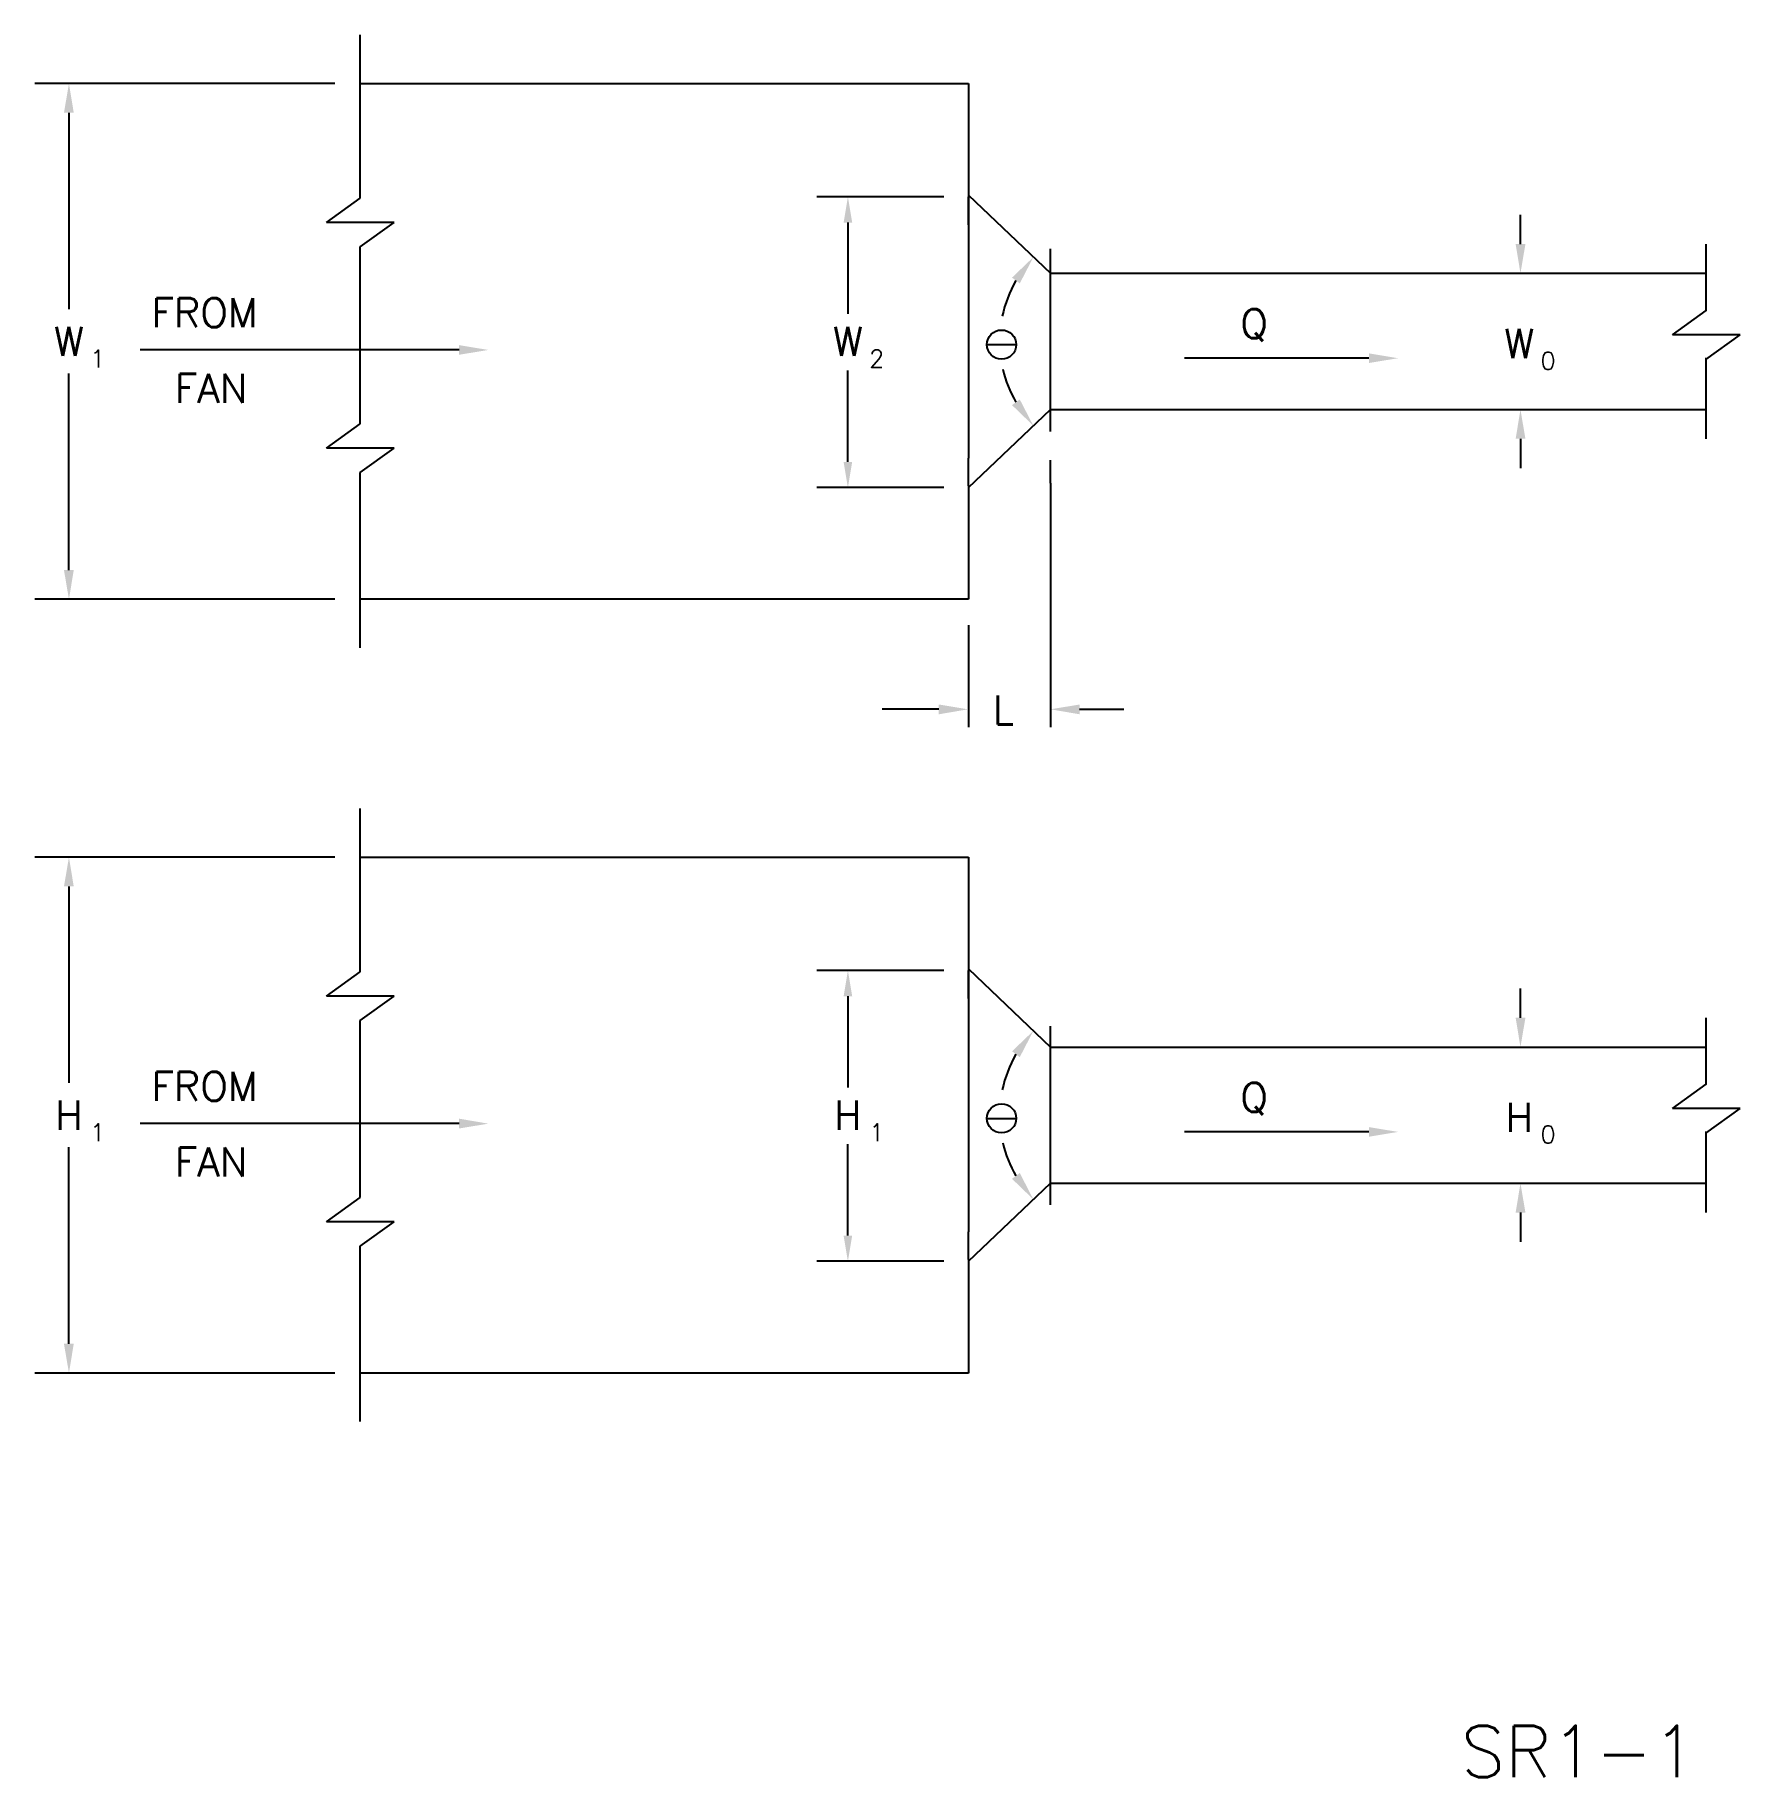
# Model space of a CAD drawing. Extents: x 2.3 to 12.2, y 0.6 to 10.7.
import ezdxf
from ezdxf.enums import TextEntityAlignment as Align

# ---------------------------------------------------------------- set-up
doc = ezdxf.new("R2010")
doc.units = 0
doc.header["$LTSCALE"] = 0.5
doc.header["$MEASUREMENT"] = 0
doc.layers.get('0').update_dxf_attribs({"linetype": 'CONTINUOUS'})
doc.layers.add('ALT', color=7, linetype='CONTINUOUS')
doc.layers.add('NUMBER', color=7, linetype='CONTINUOUS')
doc.styles.add('ROMANS', font='romans')

msp = doc.modelspace()

# ---------------------------------------------------------------- linework, layer by layer
for p, q in [((4.165, 9.768), (4.165, 10.719)), ((4.165, 10.435), (7.704, 10.435)), ((7.704, 10.435), (7.704, 9.776)), ((2.47, 10.265), (2.47, 9.122)), ((3.968, 9.626), (4.165, 9.768)), ((7.704, 9.785), (8.18, 9.331)), ((7.704, 9.776), (7.704, 8.255)), ((7.704, 9.614), (7.704, 9.776)), ((10.915, 9.501), (10.915, 9.671)), ((4.362, 9.626), (3.968, 9.626)), ((4.165, 9.485), (4.362, 9.626)), ((4.165, 8.455), (4.165, 9.485)), ((8.18, 8.41), (8.18, 9.473)), ((11.994, 9.501), (11.994, 9.113)), ((8.18, 9.331), (11.994, 9.331)), ((11.799, 8.973), (11.996, 9.115)), ((12.193, 8.973), (11.799, 8.973)), ((11.994, 8.83), (12.193, 8.973)), ((4.74, 8.885), (2.884, 8.885)), ((7.811, 8.916), (7.981, 8.916)), ((10.033, 8.837), (8.96, 8.837)), ((11.994, 8.84), (11.994, 8.368)), ((2.47, 7.604), (2.47, 8.748)), ((7.704, 8.084), (8.18, 8.538)), ((8.18, 8.538), (11.994, 8.538)), ((3.968, 8.313), (4.165, 8.455)), ((4.362, 8.313), (3.968, 8.313)), ((4.165, 8.172), (4.362, 8.313)), ((10.915, 8.368), (10.915, 8.198)), ((7.704, 8.094), (7.704, 8.255)), ((8.18, 8.109), (8.18, 8.243)), ((4.165, 7.151), (4.165, 8.172)), ((7.704, 8.094), (7.704, 7.434)), ((8.18, 8.109), (8.18, 6.691)), ((7.704, 7.434), (4.165, 7.434)), ((7.704, 7.283), (7.704, 6.691)), ((7.531, 6.794), (7.202, 6.794)), ((8.35, 6.794), (8.607, 6.794)), ((4.165, 5.266), (4.165, 6.217)), ((4.165, 5.933), (7.704, 5.933)), ((7.704, 5.933), (7.704, 5.274)), ((2.47, 5.763), (2.47, 4.62)), ((7.704, 5.283), (8.18, 4.829)), ((7.704, 5.112), (7.704, 5.274)), ((7.704, 5.274), (7.704, 3.753)), ((3.968, 5.124), (4.165, 5.266)), ((4.362, 5.124), (3.968, 5.124)), ((4.165, 4.983), (4.362, 5.124)), ((10.915, 4.999), (10.915, 5.169)), ((4.165, 3.953), (4.165, 4.983)), ((11.994, 4.999), (11.994, 4.611)), ((8.18, 3.911), (8.18, 4.95)), ((8.18, 4.829), (11.994, 4.829)), ((11.799, 4.471), (11.996, 4.613)), ((12.193, 4.471), (11.799, 4.471)), ((11.994, 4.328), (12.193, 4.471)), ((4.74, 4.383), (2.884, 4.383)), ((7.811, 4.414), (7.981, 4.414)), ((10.033, 4.335), (8.96, 4.335)), ((11.994, 4.338), (11.994, 3.866)), ((2.47, 3.102), (2.47, 4.246)), ((7.704, 3.582), (8.18, 4.036)), ((8.18, 4.036), (11.994, 4.036)), ((3.968, 3.811), (4.165, 3.953)), ((10.915, 3.866), (10.915, 3.696)), ((4.362, 3.811), (3.968, 3.811)), ((4.165, 3.67), (4.362, 3.811)), ((7.704, 3.592), (7.704, 3.753)), ((4.165, 2.649), (4.165, 3.67)), ((7.704, 3.592), (7.704, 2.932)), ((7.704, 2.932), (4.165, 2.932))]:
    msp.add_line(p, q)
for centre in [(7.896, 8.916), (7.896, 4.414)]:
    msp.add_circle(centre, 0.085)
for centre, start, end in [((8.595, 8.935), 150.0833, 168.121), ((8.595, 8.935), 193.182, 209.9167), ((8.595, 4.433), 150.0833, 168.121), ((8.595, 4.433), 193.182, 209.9167)]:
    msp.add_arc(centre, 0.71, start, end)
for points in [[(2.441, 10.265), (2.498, 10.265), (2.47, 10.435)], [(10.887, 9.501), (10.944, 9.501), (10.915, 9.331)], [(8.002, 9.272), (7.957, 9.306), (8.081, 9.425)], [(4.74, 8.913), (4.74, 8.857), (4.91, 8.885)], [(10.033, 8.865), (10.033, 8.809), (10.203, 8.837)], [(8.002, 8.597), (7.957, 8.564), (8.081, 8.444)], [(10.887, 8.368), (10.944, 8.368), (10.915, 8.538)], [(2.441, 7.604), (2.498, 7.604), (2.47, 7.434)], [(7.531, 6.822), (7.531, 6.765), (7.701, 6.794)], [(8.35, 6.765), (8.35, 6.822), (8.181, 6.794)], [(2.441, 5.763), (2.498, 5.763), (2.47, 5.933)], [(10.887, 4.999), (10.944, 4.999), (10.915, 4.829)], [(8.002, 4.77), (7.957, 4.804), (8.081, 4.923)], [(4.74, 4.412), (4.74, 4.355), (4.91, 4.383)], [(10.033, 4.363), (10.033, 4.307), (10.203, 4.335)], [(8.002, 4.096), (7.957, 4.062), (8.081, 3.942)], [(10.887, 3.866), (10.944, 3.866), (10.915, 4.036)], [(2.441, 3.102), (2.498, 3.102), (2.47, 2.932)]]:
    msp.add_solid(points)
at = {"layer": 'ALT'}
for p, q in [((4.017, 10.435), (2.272, 10.435)), ((7.561, 9.776), (6.822, 9.776)), ((7.002, 9.626), (7.002, 9.095)), ((7.002, 8.234), (7.002, 8.765)), ((7.561, 8.084), (6.822, 8.084)), ((4.017, 7.434), (2.272, 7.434)), ((4.017, 5.933), (2.272, 5.933)), ((7.561, 5.274), (6.822, 5.274)), ((7.002, 5.124), (7.002, 4.593)), ((7.002, 3.732), (7.002, 4.263)), ((7.561, 3.582), (6.822, 3.582)), ((4.017, 2.932), (2.272, 2.932))]:
    msp.add_line(p, q, dxfattribs=at)
for points in [[(6.977, 9.626), (7.027, 9.626), (7.002, 9.776)], [(6.977, 8.234), (7.027, 8.234), (7.002, 8.084)], [(6.977, 5.124), (7.027, 5.124), (7.002, 5.274)], [(6.977, 3.732), (7.027, 3.732), (7.002, 3.582)]]:
    msp.add_solid(points, dxfattribs=at)

# ---------------------------------------------------------------- texts
at = {"style": 'ROMANS'}
for s, height, p in [('FROM', 0.1699, (2.95, 9.017)), ('Q', 0.17, (9.285, 8.953)), ('1', 0.102, (2.593, 8.783)), ('2', 0.102, (7.126, 8.783)), ('0', 0.102, (11.032, 8.771)), ('FAN', 0.1699, (3.086, 8.577)), ('L', 0.17, (7.846, 6.705)), ('FROM', 0.1699, (2.95, 4.515)), ('Q', 0.17, (9.285, 4.451)), ('1', 0.102, (2.593, 4.281)), ('1', 0.102, (7.126, 4.281)), ('0', 0.102, (11.032, 4.269)), ('FAN', 0.1699, (3.086, 4.075))]:
    msp.add_text(s, height=height, dxfattribs=at).set_placement(p)
for s, p in [('W', (2.47, 8.935)), ('W', (7.002, 8.935)), ('W', (10.908, 8.922)), ('H', (2.47, 4.433)), ('H', (7.002, 4.433)), ('H', (10.908, 4.42))]:
    msp.add_text(s, height=0.17, dxfattribs=at).set_placement(p, align=Align.MIDDLE_CENTER)
at = {"layer": 'NUMBER', "style": 'ROMANS'}
msp.add_text('SR1-1', height=0.2991, dxfattribs=at).set_placement((10.569, 0.581))

doc.saveas('drawing.dxf')
